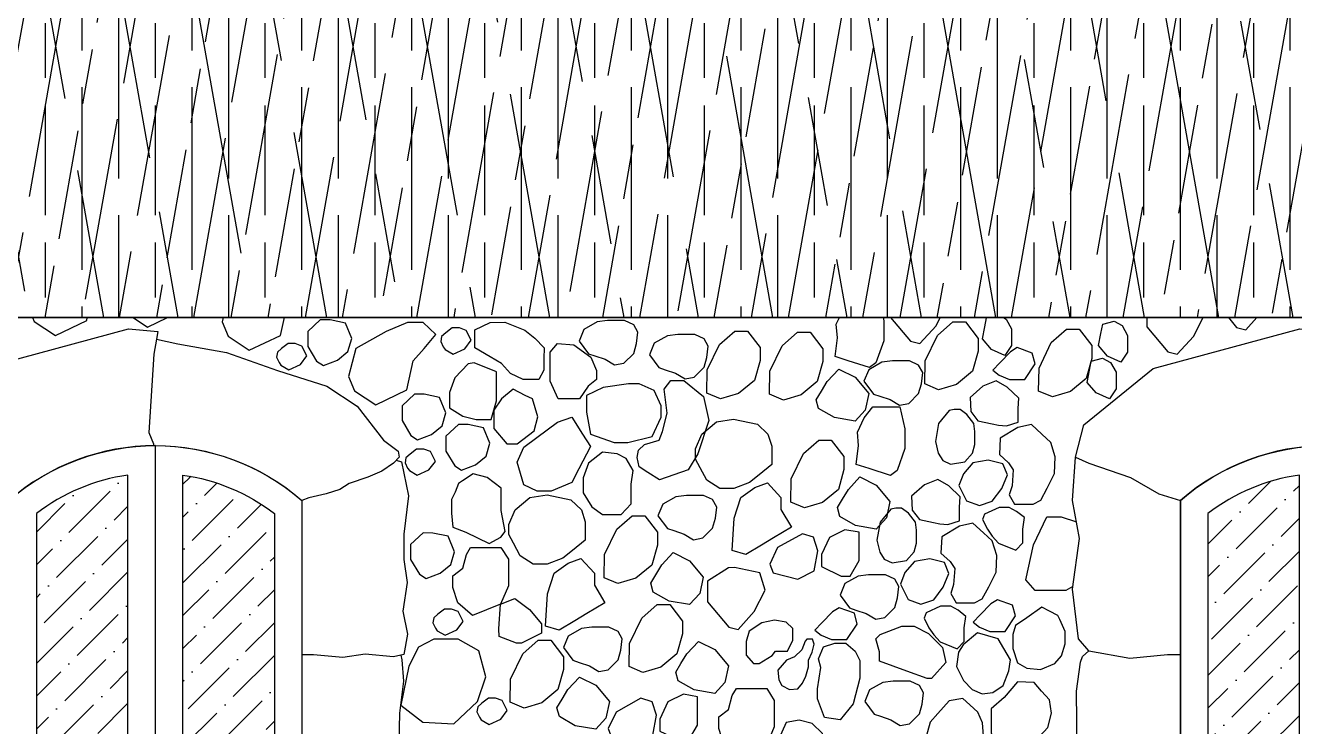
# Model space of a CAD drawing. Header units: millimetres. Extents: x -251401 to 377140, y -30451 to 275830.
# Drawn here: x 32045 to 35512, y -958 to 959 of the extents above; entities that cross this region are included whole.
import ezdxf

# ---------------------------------------------------------------- set-up
doc = ezdxf.new("R2010")
doc.units = ezdxf.units.MM
for name, color, linetype in [('0-S8', 8, 'Continuous'), ('A-HATCH', 8, 'Continuous'), ('A-WALL', 4, 'Continuous'), ('A-WINDOWS', 2, 'Continuous')]:
    doc.layers.add(name, color=color, linetype=linetype)
pattern_1 = [(45, (-15600, 1290.144), (33.67596, 123.47852), [158.75, -31.75, 0, -31.75])]

# ---------------------------------------------------------------- blocks, each defined once
blk = doc.blocks.new('4H42H')
at = {"layer": 'A-HATCH'}
h = blk.add_hatch(dxfattribs=at)
h.set_pattern_fill('ANSI36', color=256, scale=20)
h.set_pattern_definition(pattern_1)
edge = h.paths.add_edge_path()
edge.add_line((-325, 914.5), (-325, 75))
edge.add_line((-325, 75), (-75, 75))
edge.add_line((-75, 75), (-75, 1019.7))
edge.add_arc((0, 491.7), 533.3, 98.084, 127.5443)
h = blk.add_hatch(dxfattribs=at)
h.set_pattern_fill('ANSI36', color=256, scale=20)
h.set_pattern_definition(pattern_1)
edge = h.paths.add_edge_path()
edge.add_line((325, 914.5), (325, 75))
edge.add_line((325, 75), (75, 75))
edge.add_line((75, 75), (75, 1019.7))
edge.add_arc((0, 491.7), 533.3, 52.4557, 81.916, ccw=False)
at = {"layer": 'A-WINDOWS'}
for points in [[(-400, 950), (-400, 0), (0, 0), (0, 1100, 0.181335)], [(400, 950), (400, 0), (0, 0), (0, 1100, -0.181335)], [(-325, 914.5), (-325, 75), (-75, 75), (-75, 1019.7, 0.129258)], [(325, 914.5), (325, 75), (75, 75), (75, 1019.7, -0.129258)]]:
    blk.add_lwpolyline(points, format="xyb", close=True, dxfattribs=at)
blk = doc.blocks.new('24HG4H4H4')
at = {"layer": '0-S8', "color": 8}
for points in [[(2064.6, 3100), (2068.9, 3089.5), (2126.9, 3051.3), (2212.2, 3092), (2213.9, 3100)], [(2339.3, 3100), (2378.6, 3074.1), (2432.7, 3100)], [(2585.3, 3100), (2582.4, 3088.7), (2598.5, 3049.2), (2656.5, 3010.9), (2741.8, 3051.6), (2752.3, 3100)], [(4387.6, 3100), (4389.7, 3091.1), (4389.7, 3036.6), (4368.2, 2976.5), (4350.3, 2963.6), (4292.2, 2982.2), (4256.5, 2993.7), (4262.8, 3045.2), (4260, 3081.8), (4268.4, 3100)], [(4408.2, 3100), (4462.7, 3035.5), (4488.1, 3028.9), (4532.3, 3078), (4543.6, 3100)], [(4716.8, 3100), (4723.9, 3096.1), (4738.6, 3069.4), (4738.6, 3023.9), (4720.2, 2996.6), (4684.1, 3012.9), (4659.4, 3041.7), (4665.7, 3074.7), (4670.5, 3099.9), (4671.1, 3100)], [(5108, 3100), (5108, 3075.1), (5166, 3006.3), (5191.4, 2999.8), (5235.6, 3048.8), (5261.8, 3100)], [(5330.9, 3100), (5353.4, 3073.4), (5378.8, 3066.8), (5408.7, 3100)], [(4906.1, 2364.6), (4887.3, 2354.4), (4823.6, 2354.4), (4803.5, 2354.4), (4777.4, 2383.2), (4798.3, 2479.1), (4835, 2555.8), (4874.2, 2555.8), (4915.9, 2541.4)]]:
    blk.add_lwpolyline(points, dxfattribs=at)
for points in [[(2850.1, 3094.2), (2816.3, 3062.1), (2816.3, 3021.5), (2840.4, 2980.8), (2858.7, 2969.3), (2897.1, 2983.7), (2925.8, 3007.7), (2936.1, 3042.7), (2918.9, 3085.1), (2877.1, 3093.7)], [(3030.1, 3061.7), (2947.3, 3016), (2927.6, 2939.5), (2943.6, 2900), (3001.7, 2861.7), (3086.9, 2902.5), (3104.2, 2981.5), (3133.9, 3016), (3166, 3054.3), (3131.4, 3086.4), (3088.2, 3086.4)], [(3314.4, 3086.8), (3354.2, 3087.4), (3409.4, 3065.7), (3436.7, 3043.6), (3461.8, 3017.4), (3460.6, 2988.4), (3460.6, 2956), (3447, 2931), (3404.3, 2931), (3370.1, 2947.5), (3345.1, 2974.2), (3314.4, 2992.4), (3272.1, 3017.4), (3272.1, 3044.7), (3272.1, 3066.9)], [(3606.3, 3088.1), (3570.6, 3067.9), (3557.1, 3036.1), (3583.1, 3001.4), (3600.5, 2995.7), (3628.5, 2986.3), (3654.4, 2970.6), (3679.5, 2975.4), (3706.5, 3002.4), (3714.2, 3029.4), (3718, 3060.2), (3706.5, 3080.4), (3681.4, 3091.9), (3635.2, 3091.9)], [(4502.7, 2982), (4536.2, 3051.5), (4578, 3088.4), (4612.5, 3088.4), (4647.1, 3043.4), (4647.1, 3008.1), (4631.8, 2953.5), (4588.4, 2917.3), (4539.4, 2902.9), (4501.6, 2919)], [(5019, 3090.2), (5041, 3078.1), (5055.6, 3051.4), (5055.6, 3005.8), (5037.3, 2978.6), (5001.1, 2994.9), (4976.5, 3023.7), (4982.8, 3056.7), (4987.6, 3081.8)], [(3212.9, 3000.3), (3244.8, 3014.8), (3262.4, 3038.3), (3248.5, 3065.2), (3230.5, 3072), (3211, 3072), (3193, 3058.1), (3181.9, 3048.2), (3179.4, 3034.6), (3186.2, 3020.1), (3191.2, 3012.9)], [(3798.5, 3050.1), (3762.8, 3029.9), (3749.4, 2998.1), (3775.4, 2963.5), (3792.7, 2957.7), (3820.7, 2948.4), (3846.7, 2932.7), (3871.7, 2937.5), (3898.7, 2964.4), (3906.4, 2991.4), (3910.3, 3022.2), (3898.7, 3042.4), (3873.6, 3054), (3827.4, 3054)], [(3907.3, 2957), (3940.8, 3026.5), (3982.6, 3063.4), (4017.2, 3063.4), (4051.7, 3018.4), (4051.7, 2983.1), (4036.5, 2928.5), (3993.1, 2892.3), (3944, 2877.9), (3906.3, 2893.9)], [(4078.6, 2953.7), (4112.1, 3023.2), (4153.9, 3060.1), (4188.4, 3060.1), (4223, 3015.1), (4223, 2979.8), (4207.7, 2925.2), (4164.3, 2889.1), (4115.3, 2874.6), (4077.5, 2890.7)], [(4813.7, 2962.3), (4847.2, 3031.8), (4889, 3068.8), (4923.6, 3068.8), (4958.2, 3023.8), (4958.2, 2988.5), (4942.9, 2933.8), (4899.5, 2897.7), (4850.5, 2883.2), (4812.7, 2899.3)], [(2764.3, 2957.4), (2796.2, 2971.9), (2813.9, 2995.4), (2799.9, 3022.4), (2782, 3029.2), (2762.5, 3029.2), (2744.5, 3015.3), (2733.4, 3005.4), (2730.9, 2991.7), (2737.7, 2977.2), (2742.7, 2970.1)], [(3542.8, 3026), (3589.6, 2992.2), (3604.7, 2955.5), (3604.7, 2931), (3581.7, 2913), (3558.6, 2878.4), (3515.4, 2878.4), (3500.3, 2878.4), (3477.9, 2925.9), (3477.9, 2965.5), (3477.9, 3005.9), (3498.1, 3028.9)], [(4704.4, 2943.1), (4733.1, 2931.3), (4774.8, 2931.3), (4803, 2973.5), (4795.1, 3003.3), (4753.9, 3018), (4735.9, 3006.7), (4706.6, 2976.3), (4687.5, 2956.5)], [(4384.7, 2977.9), (4349.1, 2957.7), (4335.6, 2925.9), (4361.6, 2891.2), (4379, 2885.5), (4407, 2876.1), (4432.9, 2860.4), (4458, 2865.3), (4484.9, 2892.2), (4492.7, 2919.2), (4496.5, 2950), (4484.9, 2970.2), (4459.9, 2981.8), (4413.6, 2981.8)], [(4987.4, 2989.6), (5009.4, 2977.6), (5024.1, 2950.9), (5024.1, 2905.3), (5005.8, 2878.1), (4969.6, 2894.3), (4945, 2923.1), (4951.3, 2956.1), (4956.1, 2981.3)], [(3254.6, 2973.8), (3217.7, 2935.4), (3203.2, 2894.9), (3203.2, 2853), (3239.4, 2830.5), (3276.3, 2821.1), (3316.9, 2821.1), (3331.3, 2872.5), (3331.3, 2922.4), (3331.3, 2951.4), (3270.5, 2976)], [(4266.6, 2959.3), (4311.2, 2937), (4348.6, 2892.5), (4339, 2847.1), (4311.2, 2816.9), (4255, 2826.6), (4211.7, 2851.3), (4205, 2875.7), (4219.2, 2898.9), (4235.3, 2925.3)], [(3622.8, 2909.3), (3577.4, 2886.9), (3577.4, 2841.6), (3588.2, 2781.8), (3653, 2758.8), (3690.5, 2758.8), (3756.8, 2774.6), (3781.3, 2827.9), (3781.3, 2858.9), (3762.5, 2900.6), (3721.5, 2919.3), (3692.6, 2919.3)], [(3716.4, 2717.6), (3719.9, 2738.1), (3736.2, 2753), (3776, 2764.7), (3784.9, 2788.5), (3797.8, 2838.9), (3789.3, 2904.7), (3808, 2928.5), (3843.7, 2928.5), (3897.1, 2884.8), (3911.9, 2818.5), (3881.8, 2727.2), (3855.7, 2683.5), (3776.8, 2656.2), (3745.5, 2676.7), (3721.8, 2692.2)], [(4660.6, 2913.1), (4625.2, 2881.4), (4627.1, 2843.4), (4646.7, 2818.1), (4685.3, 2809.9), (4702.7, 2806.2), (4724.6, 2804.2), (4756.3, 2814.3), (4756.3, 2851.7), (4758.2, 2880.1), (4726.5, 2909.9), (4696.7, 2927)], [(3107.4, 2891.1), (3073.6, 2859.1), (3073.6, 2818.4), (3097.7, 2777.7), (3116, 2766.2), (3154.4, 2780.6), (3183.1, 2804.6), (3193.4, 2839.6), (3176.2, 2882), (3134.4, 2890.6)], [(3377.7, 2904.3), (3345.8, 2878.3), (3324.1, 2846.8), (3324.1, 2797.2), (3360.3, 2754.6), (3387.8, 2754.6), (3434.2, 2790.7), (3445, 2829.1), (3429.8, 2877.6), (3410.3, 2887)], [(4320.7, 2750.4), (4317.8, 2787), (4335.8, 2825.7), (4360.1, 2856.5), (4387.4, 2856.5), (4433.3, 2856.5), (4447.6, 2796.3), (4447.6, 2741.8), (4426.1, 2681.7), (4408.2, 2668.8), (4350.1, 2687.4), (4314.3, 2698.9)], [(4568.2, 2845.8), (4539.5, 2810.4), (4530.5, 2761), (4538.4, 2729), (4550.7, 2709.3), (4572.1, 2699.8), (4610.9, 2705.4), (4632.2, 2729.5), (4638.4, 2753.1), (4638.4, 2788.5), (4635.6, 2811), (4616.5, 2835.1), (4598, 2848.6), (4582.2, 2849.2)], [(3406.7, 2642.8), (3388.2, 2705.3), (3406.7, 2745.8), (3442.1, 2772.4), (3498.2, 2814.6), (3537.3, 2827.7), (3566.6, 2781.4), (3588.1, 2747.4), (3556.9, 2687), (3537.3, 2649.2), (3481.2, 2625.2), (3443, 2625.2)], [(3892.5, 2781.3), (3932.5, 2814.7), (3979.4, 2822.6), (4044.4, 2808.9), (4073.3, 2781.5), (4083.4, 2748.3), (4083.4, 2698.5), (4048.8, 2670.3), (4022.8, 2649.2), (3980.2, 2632.8), (3941.9, 2632.8), (3906.5, 2655.2), (3887.7, 2689.8), (3874.9, 2713.5), (3874.9, 2741.1)], [(3227.5, 2808), (3193.6, 2775.9), (3193.6, 2735.2), (3217.7, 2694.5), (3236.1, 2683.1), (3274.5, 2697.4), (3303.1, 2721.5), (3313.5, 2756.4), (3296.3, 2798.8), (3254.4, 2807.4)], [(4756.2, 2799.3), (4707.9, 2770.3), (4705.5, 2726), (4730.4, 2702.7), (4743.3, 2684.1), (4740.1, 2639.9), (4732, 2615.7), (4746.6, 2589.9), (4768.3, 2589.9), (4797.3, 2589.9), (4818.3, 2601.2), (4836, 2634.2), (4856.1, 2673.7), (4857.7, 2719.6), (4845.7, 2759), (4821.5, 2781.6), (4792.9, 2808.2)], [(3115.4, 2669), (3147.2, 2683.6), (3164.9, 2707.1), (3151, 2734), (3133, 2740.8), (3113.5, 2740.8), (3095.5, 2726.9), (3084.4, 2717), (3081.9, 2703.4), (3088.7, 2688.8), (3093.7, 2681.7)], [(4136.5, 2658.9), (4170, 2728.4), (4211.8, 2765.3), (4246.3, 2765.3), (4280.9, 2720.3), (4280.9, 2685), (4265.6, 2630.4), (4222.2, 2594.2), (4173.2, 2579.8), (4135.4, 2595.8)], [(3621.5, 2731.9), (3582.8, 2702.3), (3568.5, 2662.4), (3568.5, 2620.7), (3591.9, 2582.5), (3621.5, 2561.5), (3672.3, 2561.5), (3699.7, 2591.1), (3699.7, 2644.7), (3705.4, 2682.3), (3686, 2714.8), (3661.5, 2727.9)], [(4674.8, 2710.7), (4632.9, 2702.7), (4607.2, 2672.9), (4595.1, 2641.5), (4616, 2598.8), (4650.7, 2586.7), (4686.1, 2598), (4711.9, 2632.6), (4727.2, 2670.5), (4715.1, 2700.2)], [(3218.6, 2622.5), (3208.9, 2602.4), (3208.9, 2565.6), (3212.7, 2526.7), (3247.7, 2513.8), (3280.1, 2498.3), (3312, 2482.9), (3343.5, 2499.6), (3355.2, 2515.7), (3344.2, 2572.7), (3344.2, 2597.3), (3344.2, 2634.1), (3306, 2662.6), (3268.4, 2673), (3238.6, 2653.6), (3227.5, 2646.3)], [(3975.4, 2463.2), (3981, 2551.5), (3998.7, 2608.5), (4037.3, 2635.8), (4071.8, 2648.7), (4108.8, 2608.5), (4108.8, 2575.6), (4137.7, 2527.4), (4088.4, 2497.8), (4055.5, 2478), (4013.1, 2452.6)], [(4324.5, 2664.4), (4369, 2642.2), (4406.4, 2597.6), (4396.9, 2552.3), (4369, 2522.1), (4312.8, 2531.8), (4269.6, 2556.5), (4262.9, 2580.9), (4277.1, 2604.1), (4293.2, 2630.5)], [(4501.1, 2643.3), (4465.6, 2611.6), (4467.5, 2573.7), (4487.1, 2548.4), (4525.7, 2540.1), (4543.1, 2536.4), (4565, 2534.4), (4596.7, 2544.6), (4596.7, 2581.9), (4598.6, 2610.4), (4566.9, 2640.1), (4537.1, 2657.2)], [(3382.8, 2574.5), (3422.8, 2607.9), (3469.7, 2615.8), (3534.7, 2602.1), (3563.6, 2574.7), (3573.7, 2541.5), (3573.7, 2491.7), (3539, 2463.5), (3513, 2442.4), (3470.4, 2426), (3432.1, 2426), (3396.8, 2448.4), (3378, 2483), (3365.1, 2506.7), (3365.1, 2534.3)], [(3821.9, 2610.1), (3786.2, 2589.9), (3772.7, 2558.1), (3798.7, 2523.5), (3816.1, 2517.7), (3844.1, 2508.4), (3870, 2492.7), (3895.1, 2497.5), (3922.1, 2524.4), (3929.8, 2551.4), (3933.6, 2582.2), (3922.1, 2602.4), (3897, 2614), (3850.8, 2614)], [(4408.6, 2576), (4379.9, 2540.7), (4370.9, 2491.2), (4378.8, 2459.2), (4391.1, 2439.5), (4412.5, 2430), (4451.3, 2435.6), (4472.6, 2459.8), (4478.8, 2483.4), (4478.8, 2518.7), (4476, 2541.2), (4456.9, 2565.4), (4438.4, 2578.8), (4422.6, 2579.4)], [(4750, 2464.1), (4769.1, 2484.4), (4769.1, 2521.3), (4773.6, 2553.1), (4752.6, 2570.3), (4732.1, 2581.2), (4704.4, 2581.2), (4664.6, 2562.4), (4659.7, 2548.1), (4672.7, 2521.3), (4685.6, 2502.5), (4703.1, 2483.7)], [(3626.7, 2452.1), (3660.2, 2521.6), (3702, 2558.5), (3736.6, 2558.5), (3771.1, 2513.5), (3771.1, 2478.2), (3755.9, 2423.6), (3712.5, 2387.4), (3663.4, 2373), (3625.7, 2389)], [(4596.6, 2529.5), (4548.3, 2500.5), (4545.9, 2456.2), (4570.8, 2432.9), (4583.7, 2414.4), (4580.5, 2370.1), (4572.5, 2345.9), (4587, 2320.2), (4608.7, 2320.2), (4637.7, 2320.2), (4658.7, 2331.4), (4676.4, 2364.4), (4696.5, 2403.9), (4698.1, 2449.8), (4686.1, 2489.3), (4661.9, 2511.8), (4633.3, 2538.4)], [(3131, 2511.6), (3097.2, 2479.5), (3097.2, 2438.9), (3121.2, 2398.2), (3139.6, 2386.7), (3178, 2401.1), (3206.6, 2425.1), (3217, 2460.1), (3199.8, 2502.5), (3157.9, 2511.1)], [(4167.7, 2509.3), (4099.7, 2471.5), (4078.2, 2426.1), (4087.1, 2402.2), (4155.2, 2384.6), (4199.8, 2407.9), (4209.9, 2462.7), (4197.9, 2499.8)], [(4283.6, 2520), (4241.4, 2499.2), (4219.4, 2452), (4219.4, 2419.2), (4273.6, 2393.4), (4297.5, 2393.4), (4322.1, 2435.6), (4322.1, 2483.4), (4322.1, 2513)], [(3261, 2471.8), (3343.7, 2471.8), (3364.4, 2439.4), (3364.4, 2367), (3343, 2316.4), (3266.4, 2285.8), (3226.3, 2320.1), (3212.4, 2362.4), (3212.4, 2394.4), (3239.4, 2414.9), (3249.6, 2452.8)], [(3465.6, 2256.3), (3471.3, 2344.7), (3488.9, 2401.7), (3527.5, 2429), (3562.1, 2441.9), (3599, 2401.7), (3599, 2368.8), (3628, 2320.6), (3578.7, 2291), (3545.7, 2271.2), (3503.3, 2245.8)], [(3814.7, 2457.6), (3859.3, 2435.4), (3896.7, 2390.8), (3887.2, 2345.5), (3859.3, 2315.3), (3803.1, 2325), (3759.9, 2349.7), (3753.2, 2374.1), (3767.3, 2397.2), (3783.5, 2423.7)], [(4515.2, 2440.9), (4473.3, 2432.9), (4447.6, 2403.1), (4435.5, 2371.7), (4456.4, 2329), (4491.1, 2316.9), (4526.5, 2328.2), (4552.3, 2362.8), (4567.6, 2400.7), (4555.5, 2430.5)], [(3965.2, 2416), (3908.2, 2379.7), (3908.2, 2322.7), (3966.2, 2254), (3991.6, 2247.5), (4035.9, 2296.5), (4065.6, 2354.5), (4051.1, 2402.1), (3982, 2416.6)], [(4319.4, 2392.9), (4283.7, 2372.7), (4270.2, 2340.9), (4296.2, 2306.3), (4313.6, 2300.5), (4341.6, 2291.2), (4367.5, 2275.5), (4392.6, 2280.3), (4419.6, 2307.2), (4427.3, 2334.2), (4431.1, 2365), (4419.6, 2385.2), (4394.5, 2396.8), (4348.3, 2396.8)], [(3337.7, 2248.9), (3343, 2316.4), (3381.7, 2331.9), (3422.1, 2301.9), (3454.3, 2262.6), (3454.3, 2236.9), (3399.6, 2209.6), (3385.9, 2209.6), (3339.3, 2228.1)], [(4650.8, 2253.9), (4679.4, 2242.1), (4721.1, 2242.1), (4749.3, 2284.4), (4741.4, 2314.2), (4700.3, 2328.8), (4682.3, 2317.6), (4653, 2287.2), (4633.9, 2267.4)], [(3191.5, 2231.4), (3223.3, 2246), (3241, 2269.5), (3227.1, 2296.4), (3209.1, 2303.2), (3189.6, 2303.2), (3171.6, 2289.3), (3160.5, 2279.4), (3158, 2265.8), (3164.8, 2251.2), (3169.8, 2244.1)], [(3695.1, 2209), (3728.6, 2278.5), (3770.4, 2315.5), (3805, 2315.5), (3839.5, 2270.5), (3839.5, 2235.1), (3824.3, 2180.5), (3780.9, 2144.4), (3731.8, 2129.9), (3694.1, 2146)], [(4218.6, 2231.8), (4247.2, 2220), (4288.9, 2220), (4317.1, 2262.3), (4309.2, 2292.1), (4268.1, 2306.8), (4250, 2295.5), (4220.7, 2265.1), (4201.7, 2245.3)], [(4590.4, 2194.3), (4609.5, 2214.7), (4609.5, 2251.5), (4614, 2283.3), (4593, 2300.5), (4572.5, 2311.4), (4544.8, 2311.4), (4505, 2292.6), (4500.1, 2278.3), (4513.1, 2251.5), (4526, 2232.7), (4543.5, 2214)], [(4821.6, 2308.1), (4780.4, 2279.2), (4749.9, 2257.9), (4742.6, 2233.9), (4741.9, 2195.4), (4754.9, 2156.3), (4780.4, 2141.2), (4817.5, 2137.7), (4856.7, 2154.2), (4875.2, 2175.5), (4885.5, 2207.8), (4885.5, 2241.4), (4870.4, 2274.4), (4865.1, 2286), (4842.2, 2297.1)], [(4056.2, 2265.2), (4021.8, 2243.1), (4013.4, 2214.2), (4013.4, 2176.8), (4034, 2154.7), (4049.3, 2154.7), (4084.4, 2176), (4094.3, 2188.2), (4126.3, 2188.2), (4141.6, 2218), (4140.8, 2250), (4123.3, 2267.5), (4091.3, 2272.9)], [(4379.7, 2233.7), (4438.7, 2256.4), (4472.8, 2256.4), (4512, 2236.5), (4550.4, 2198.1), (4558.9, 2156.8), (4519.8, 2113.4), (4507.7, 2113.4), (4452.9, 2133.4), (4378.2, 2160.5), (4378.2, 2186.7), (4368.2, 2222.2)], [(3092.4, 2146.8), (3070.2, 2040.3), (3130.1, 1993.7), (3215.6, 1989.3), (3280, 2050.3), (3302.2, 2117.9), (3283.3, 2188.9), (3226.7, 2221.1), (3160.1, 2221.1), (3119, 2198.9)], [(3563.6, 2249.8), (3527.9, 2229.5), (3514.4, 2197.8), (3540.4, 2163.1), (3557.8, 2157.3), (3585.8, 2148), (3611.7, 2132.3), (3636.8, 2137.1), (3663.8, 2164.1), (3671.5, 2191), (3675.3, 2221.8), (3663.8, 2242.1), (3638.7, 2253.6), (3592.5, 2253.6)], [(4175.2, 2215.7), (4166, 2191.3), (4146.2, 2172.2), (4124.1, 2163.1), (4100.4, 2136.4), (4102.7, 2109.7), (4111.1, 2094.5), (4131.7, 2083), (4154.6, 2085.3), (4167.5, 2100.6), (4176.7, 2119.6), (4183.6, 2145.6), (4183.6, 2163.8), (4194.2, 2185.2), (4199.6, 2207.3), (4195, 2221), (4179.8, 2221)], [(4645.6, 2237.9), (4606.4, 2205.6), (4594.1, 2185.7), (4587.9, 2145.8), (4607.8, 2108.1), (4631.2, 2083.3), (4658.7, 2071.6), (4687.5, 2075.1), (4715.7, 2094.3), (4731.5, 2134.2), (4735.6, 2164.4), (4717.8, 2195.3), (4702.2, 2222.2)], [(3370.2, 2111.4), (3403.7, 2180.9), (3445.5, 2217.8), (3480.1, 2217.8), (3514.6, 2172.9), (3514.6, 2137.5), (3499.4, 2082.9), (3456, 2046.8), (3406.9, 2032.3), (3369.2, 2048.4)], [(3883.1, 2214.6), (3927.7, 2192.3), (3965.1, 2147.8), (3955.5, 2102.5), (3927.7, 2072.2), (3871.5, 2081.9), (3828.3, 2106.7), (3821.6, 2131), (3835.7, 2154.2), (3851.9, 2180.7)], [(4210.9, 2167.2), (4225, 2199.7), (4256.2, 2209.5), (4285.7, 2209.5), (4311.8, 2188.2), (4323.8, 2162.9), (4323.8, 2114.6), (4305.8, 2044.4), (4270.3, 2000.3), (4227.9, 2006.3), (4208.3, 2058), (4208.3, 2085.4), (4217.7, 2143.5)], [(3558.2, 2117), (3602.8, 2094.7), (3640.2, 2050.2), (3630.6, 2004.9), (3602.8, 1974.6), (3546.6, 1984.3), (3503.4, 2009.1), (3496.7, 2033.4), (3510.8, 2056.6), (3527, 2083)], [(3987.2, 2085.7), (4069.9, 2085.7), (4090.6, 2053.2), (4090.6, 1980.9), (4069.2, 1930.3), (3992.6, 1899.7), (3952.5, 1934), (3938.7, 1976.2), (3938.7, 2008.3), (3965.7, 2028.7), (3975.9, 2066.6)], [(4386.6, 2102.3), (4351, 2082.1), (4337.5, 2050.3), (4363.5, 2015.6), (4380.8, 2009.9), (4408.9, 2000.5), (4434.8, 1984.8), (4459.8, 1989.6), (4486.8, 2016.6), (4494.5, 2043.6), (4498.4, 2074.4), (4486.8, 2094.6), (4461.8, 2106.1), (4415.5, 2106.1)], [(4754.9, 2104.4), (4718.5, 2061.2), (4682.7, 2030.2), (4682.7, 1962.9), (4718.5, 1936.1), (4752.2, 1926.5), (4788.6, 1926.5), (4814.7, 1954.7), (4837.9, 1979.7), (4847.7, 2018.6), (4842.2, 2055), (4820.9, 2079), (4800.1, 2102.5)], [(3311.8, 1987.9), (3343.7, 2002.5), (3361.3, 2026), (3347.4, 2052.9), (3329.4, 2059.7), (3309.9, 2059.7), (3292, 2045.8), (3280.8, 2035.9), (3278.3, 2022.3), (3285.1, 2007.7), (3290.1, 2000.6)], [(3726.3, 2059.4), (3658.3, 2021.6), (3636.9, 1976.3), (3645.7, 1952.4), (3713.8, 1934.7), (3758.5, 1958), (3768.6, 2012.8), (3756.6, 2049.9)], [(3842.3, 2070.1), (3800.1, 2049.3), (3778, 2002.1), (3778, 1969.4), (3832.2, 1943.5), (3856.1, 1943.5), (3880.7, 1985.7), (3880.7, 2033.6), (3880.7, 2063.2)], [(4567.9, 2052.1), (4537.1, 2017.5), (4516.3, 1994.2), (4501.4, 1941.4), (4523.6, 1926), (4559.2, 1918.3), (4602.6, 1910.6), (4629.6, 1914.4), (4645, 1934.7), (4662, 1957), (4659.4, 1992.4), (4646.9, 2021.3), (4624.8, 2041.5), (4605.9, 2058.8)], [(4098.9, 1939.8), (4100.2, 1899.3), (4125.6, 1876.9), (4157.1, 1865.4), (4211.6, 1875.7), (4229.7, 1912), (4221.9, 1963.4), (4194, 1990.1), (4158.9, 1999.7), (4123.2, 1993.1)]]:
    blk.add_lwpolyline(points, close=True, dxfattribs=at)
blk = doc.blocks.new('4H24H4H')
at = {"layer": '0-S8'}
h = blk.add_hatch(dxfattribs=at)
h.set_pattern_fill('GOST_WOOD', color=8, scale=100, angle=10)
h.set_pattern_definition([(100, (-23633.05, -4203.74), (590.885, 104.189), [1000, -200]), (100, (-23401.36, -4366), (590.885, 104.189), [600, -150, 300, -150]), (100, (-23152.3, -4626.7), (590.885, 104.189), [1000, -200])])
edge = h.paths.add_edge_path()
edge.add_line((850, -100), (400, -200))
edge.add_line((400, -200), (400, -2900))
edge.add_line((400, -2900), (7600, -2900))
edge.add_line((7600, -2900), (7600, -200))
edge.add_arc((7150, -1162.5), 1062.5, 64.9424, 90)
edge.add_line((7150, -100), (6700, -200))
edge.add_line((6700, -200), (6250, -100))
edge.add_line((6250, -100), (5800, -200))
edge.add_line((5800, -200), (5350, -100))
edge.add_line((5350, -100), (4900, -200))
edge.add_line((4900, -200), (4450, -100))
edge.add_line((4450, -100), (4000, -200))
edge.add_line((4000, -200), (3550, -100))
edge.add_arc((3550, -1162.5), 1062.5, 90, 115.0576)
edge.add_arc((2650, -1162.5), 1062.5, 64.9424, 90)
edge.add_line((2650, -100), (2200, -200))
edge.add_line((2200, -200), (1750, -100))
edge.add_line((1750, -100), (1300, -200))
edge.add_line((1300, -200), (850, -100))
h = blk.add_hatch(dxfattribs=at)
h.set_pattern_fill('GOST_WOOD', color=8, scale=50, angle=350)
h.set_pattern_definition([(80, (-10000, -3059.86), (295.4423, -52.0945), [500, -100]), (80, (-9918.88, -3175.7), (295.4423, -52.0945), [300, -75, 150, -75]), (80, (-9846.45, -3340.8), (295.4423, -52.0945), [500, -100])])
h.paths.add_polyline_path([(400, -200), (850, -100), (1300, -200), (1750, -100), (2200, -200), (2650, -100), (3100, -200), (3550, -100), (4000, -200), (4450, -100), (4900, -200), (5350, -100), (5800, -200), (6250, -100), (6700, -200), (7150, -100), (7600, -200), (7600, -2900), (400, -2900)])
h = blk.add_hatch(dxfattribs=at)
h.set_pattern_fill('GOST_WOOD', color=8, scale=50)
h.set_pattern_definition([(90, (-10000, -3059.86), (300, -2e-14), [500, -100]), (90, (-9900, -3159.86), (300, -2e-14), [300, -75, 150, -75]), (90, (-9800, -3309.86), (300, -2e-14), [500, -100])])
h.paths.add_polyline_path([(850, -100), (400, -200), (400, -2900), (7600, -2900), (7600, -200), (7150, -100), (6700, -200), (6250, -100), (5800, -200), (5350, -100), (4900, -200), (4450, -100), (4000, -200), (3550, -100), (3100, -200), (2650, -100), (2200, -200), (1750, -100), (1300, -200)])
at = {"layer": 'A-WALL', "color": 3}
blk.add_lwpolyline([(400, -200), (850, -100), (1300, -200), (1750, -100), (2200, -200), (2650, -100), (3100, -200), (3550, -100), (4000, -200), (4450, -100), (4900, -200), (5350, -100), (5800, -200), (6250, -100), (6700, -200), (7150, -100), (7600, -200), (7600, -2900), (400, -2900)], close=True, dxfattribs=at)

msp = doc.modelspace()

# ---------------------------------------------------------------- linework, layer by layer
at = {"layer": 'A-WALL'}
msp.add_lwpolyline([(30000, 959.856), (30400, 959.856), (30400, 159.856), (37600, 159.856), (37600, 959.856), (38000, 959.856), (38000, -2940.144), (30000, -2940.144)], close=True, dxfattribs=at)
at = {"layer": 'A-WALL', "color": 1}
for points in [[(31713.167, -221.345), (31735.762, -133.261), (31925.607, 21.145), (32326.319, 128.826), (32406.604, 122.284), (32402.803, 100.609), (32395.657, 59.856), (32382.303, -153.997), (32394.356, -185.284), (32394.4, -190.17)], [(34913.167, -221.345), (34935.762, -133.261), (35125.607, 21.145), (35526.319, 128.826), (35606.604, 122.284), (35602.803, 100.609), (35595.657, 59.856), (35582.303, -153.997), (35594.356, -185.284), (35594.4, -190.17)], [(32402.803, 100.609), (32461.504, 88.649), (32594.558, 64.139), (32733.507, 15.272), (32868.29, -27.497), (32951.371, -82.285), (33023.178, -174.894), (33063.434, -205.406), (33065.539, -221.767), (33050, -237.91), (33018.536, -260.225), (32980.141, -276.665), (32929.063, -293.448), (32904.037, -309.888), (32865.986, -321.876), (32818.678, -332.836), (32800, -340.144)], [(33057.77, -229.839), (33071.937, -233.987), (33091.514, -327.657), (33078.778, -432.518), (33078.778, -501.61), (33087.294, -564.415), (33075.787, -642.673), (33088.63, -705.174), (33078.221, -761.503), (33050, -767.399), (32972.595, -760.123), (32911.762, -769.111), (32832.079, -762.263), (32800, -762.263)], [(34950, -750.792), (34921.566, -718.192), (34905.156, -582.308), (34924.08, -443.649), (34905.156, -340.286), (34913.167, -221.345), (34950, -237.91), (35063.342, -277.508), (35140.543, -321.584), (35200, -340.144)], [(34950, -1549.381), (34938.45, -1516.416), (34921.778, -1331.431), (34934.814, -1273.66), (34934.814, -1212.294), (34918.864, -1111.079), (34916.294, -861.375), (34927.275, -782.556), (34932.325, -766.632), (34950, -750.792), (35062.16, -771.086), (35164.431, -761.514), (35200, -761.514)], [(32800, -1560.642), (32820.22, -1564.315), (32942.903, -1564.315), (33011.187, -1554.579), (33050, -1554.579), (33065.443, -1546.226), (33073.043, -1469.94), (33073.043, -1404.146), (33063.426, -1339.478), (33072.133, -1253.528), (33072.133, -1128.29), (33064.425, -1085.866), (33068.089, -921.517), (33079.021, -834.14), (33073.767, -775.999), (33071.052, -763.001)]]:
    msp.add_lwpolyline(points, dxfattribs=at)
at = {"layer": 'A-WALL'}
for points in [[(32000, -340.144, -0.375), (32800, -340.144), (32800, -2340.144), (32000, -2340.144)], [(35200, -340.144, -0.375), (36000, -340.144), (36000, -2340.144), (35200, -2340.144)]]:
    msp.add_lwpolyline(points, format="xyb", close=True, dxfattribs=at)

# ---------------------------------------------------------------- block references
for name, p in [('4H24H4H', (30000, 3059.856)), ('24HG4H4H4', (30000, -2940.144))]:
    msp.add_blockref(name, p, dxfattribs=at)
at = {"layer": 'A-WINDOWS'}
for p in [(32400, -1290.144), (35600, -1290.144)]:
    msp.add_blockref('4H42H', p, dxfattribs=at)

doc.saveas('drawing.dxf')
